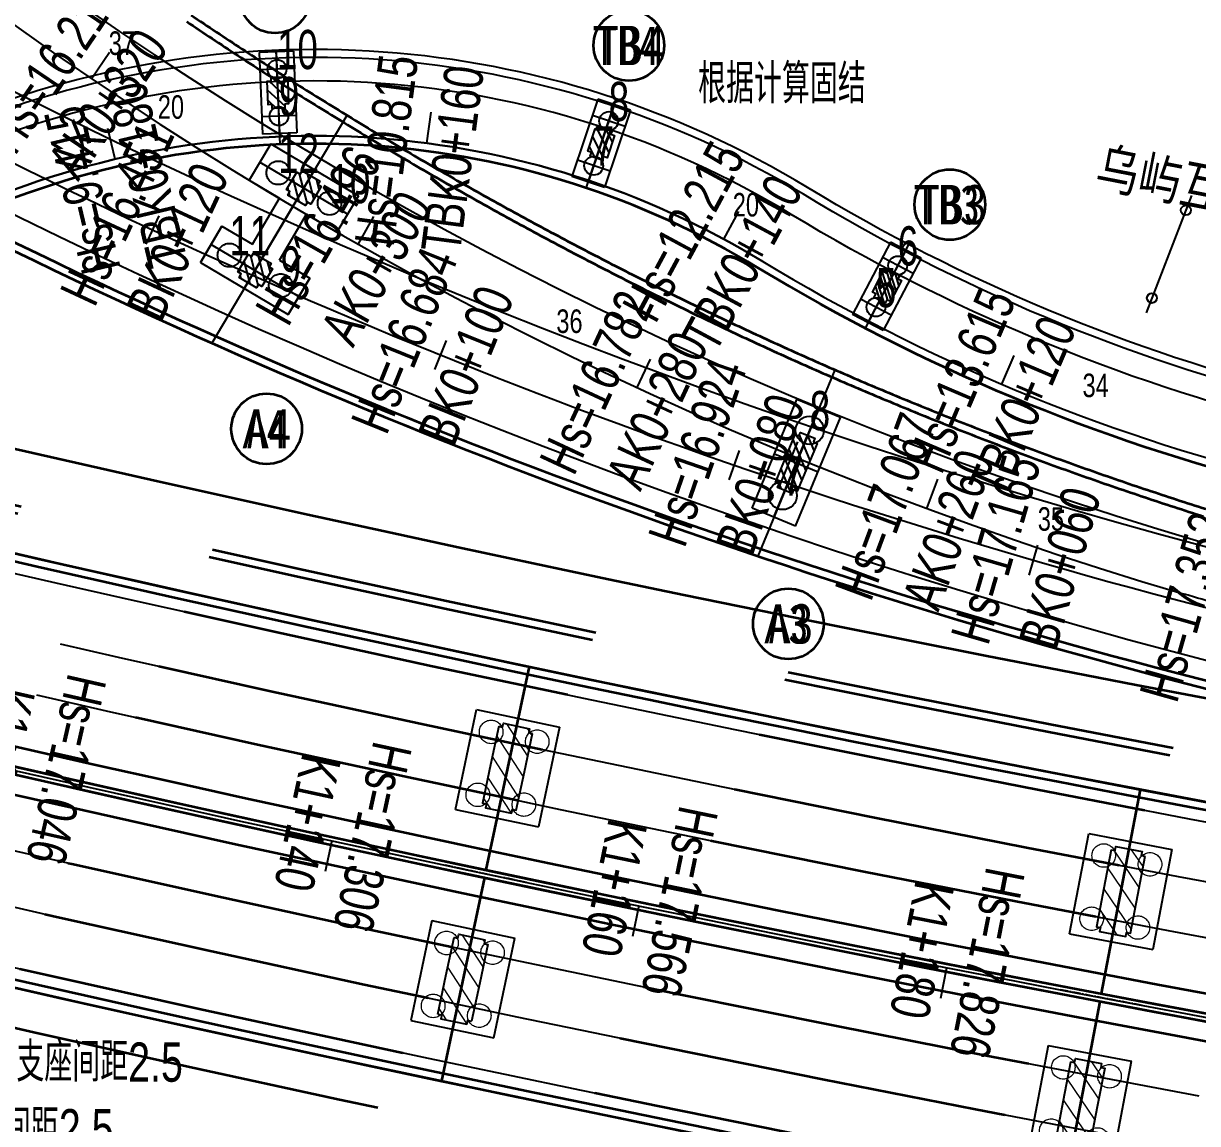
# Model space of a CAD drawing. Extents: x 0 to 558779, y 0 to 2762081.
# Drawn here: x 517356.3 to 517431.1, y 2757869.4 to 2757939.5 of the extents above; entities that cross this region are included whole.
import ezdxf
from ezdxf.enums import TextEntityAlignment as Align

# ---------------------------------------------------------------- set-up
doc = ezdxf.new("R2010")
doc.units = 0
doc.header["$LTSCALE"] = 20
for name, pattern in [('CENTER', [2, 1.25, -0.25, 0.25, -0.25]), ('DASHED', [19.049999999999997, 12.7, -6.349999999999999]), ('HIDDEN', [0.375, 0.25, -0.125])]:
    doc.linetypes.add(name, pattern=pattern)
for name, color, linetype in [('B-标线', 8, 'Continuous'), ('DL-互通边线', 75, 'Continuous'), ('DL-非机动车道边线', 6, 'Continuous'), ('L-主桥边线', 240, 'Continuous'), ('QL-主线桥墩', 191, 'Continuous'), ('QL-分孔线', 4, 'Continuous'), ('QL-墩号', 6, 'Continuous'), ('QL-桥墩', 191, 'Continuous'), ('QL-桥跨数值', 6, 'Continuous'), ('XW_2022', 7, 'Continuous'), ('XW_A-20220915', 7, 'Continuous'), ('XW_B-20220918', 7, 'Continuous'), ('XW_TB左非', 7, 'Continuous'), ('XW_左非', 7, 'Continuous'), ('主线墩中心线', 6, 'Continuous'), ('主线墩号', 1, 'Continuous'), ('文本', 3, 'Continuous'), ('桩号-2022', 7, 'Continuous'), ('桩号-A', 7, 'Continuous'), ('桩号-左非', 7, 'Continuous'), ('点划线', 6, 'CENTER'), ('粗实线', 1, 'Continuous'), ('设计高-2022', 7, 'Continuous'), ('设计高-A', 7, 'Continuous'), ('设计高-地面高-2022', 7, 'Continuous'), ('设计高-地面高-A', 7, 'Continuous'), ('设计高-地面高-B-20220918', 7, 'Continuous'), ('设计高-地面高-左非', 7, 'Continuous'), ('设计高-左非', 7, 'Continuous'), ('道路边线', 22, 'Continuous')]:
    doc.layers.add(name, color=color, linetype=linetype)
doc.layers.add('偏心', color=4, linetype='Continuous', plot=False)
doc.layers.add('坐标标注', color=6, linetype='Continuous', plot=False)
doc.layers.add('构造细实', color=5, linetype='Continuous', lineweight=15)
doc.layers.add('细虚线', color=2, linetype='DASHED', lineweight=15)
doc.styles.add('FS', font='仿宋_GB2312.ttf', dxfattribs={"width": 0.75})
doc.styles.get("Standard").update_dxf_attribs({"font": 'fsdb_e.shx', "width": 0.7, "bigfont": 'hzdx.shx'})
doc.styles.add('仿宋', font='simfang_0.ttf', dxfattribs={"width": 0.8})
pattern_1 = [(0, (0, 2.328306e-10), (0, 6.985), [5.08, -1.905]), (90, (0, 2.328306e-10), (-6.985, 4e-16), [5.08, -1.905])]

# ---------------------------------------------------------------- blocks, each defined once
blk = doc.blocks.new('(13-1)13m花瓶墩单排桩2根1.8')
h = blk.add_hatch()
h.set_pattern_fill('ANGLE', color=256)
h.set_pattern_definition(pattern_1)
h.paths.add_polyline_path([(-1.900000000000007, -0.5000000000001164), (-1.899999999999985, 0.5), (-1.649999999999992, 0.5), (-1.649999999999992, 0.75), (1.650000000000007, 0.75), (1.650000000000007, 0.5), (1.900000000000007, 0.5), (1.899999999999985, -0.5), (1.649999999999985, -0.5), (1.649999999999985, -0.75), (-1.650000000000014, -0.7500000000001164), (-1.650000000000014, -0.5000000000001164)])
h = blk.add_hatch()
h.set_pattern_fill('ANGLE', color=256)
h.set_pattern_definition(pattern_1)
h.paths.add_polyline_path([(-1.900000000000007, -0.5000000000001164), (-1.899999999999985, 0.5), (-1.649999999999992, 0.5), (-1.649999999999992, 0.75), (1.650000000000007, 0.75), (1.650000000000007, 0.5), (1.900000000000007, 0.5), (1.899999999999985, -0.5), (1.649999999999985, -0.5), (1.649999999999985, -0.75), (-1.650000000000014, -0.7500000000001164), (-1.650000000000014, -0.5000000000001164)])
h = blk.add_hatch()
h.set_pattern_fill('ANSI31', color=3, scale=0.15)
h.set_pattern_definition([(45, (0, 2.328306e-10), (-0.3367596045400932, 0.3367596045400933), [])])
h.paths.add_polyline_path([(-1.900000000000007, -0.5000000000001164), (-1.899999999999985, 0.5), (-1.649999999999992, 0.5), (-1.649999999999992, 0.75), (1.650000000000007, 0.75), (1.650000000000007, 0.5), (1.900000000000007, 0.5), (1.899999999999985, -0.5), (1.649999999999985, -0.5), (1.649999999999985, -0.75), (-1.650000000000014, -0.7500000000001164), (-1.650000000000014, -0.5000000000001164)])
at = {"layer": 'QL-桥墩', "color": 1}
for p, q in [((-3.75, 1.5), (3.75, 1.5)), ((-3.75, -1.5), (-3.75, 1.5)), ((3.75, -1.5), (3.75, 1.5)), ((-3.75, -1.5), (3.75, -1.5))]:
    blk.add_line(p, q, dxfattribs=at)
at = {"layer": 'QL-桥墩', "color": 3, "linetype": 'CENTER'}
for p, q in [((0, 1.5), (0, -1.5)), ((-3.75, 0), (3.75, 0))]:
    blk.add_line(p, q, dxfattribs=at)
at = {"layer": 'QL-桥墩', "color": 1}
blk.add_lwpolyline([(-1.900000000000007, -0.5000000000001164), (-1.900000000000007, 0.5), (-1.649999999999992, 0.5), (-1.649999999999992, 0.75), (1.650000000000007, 0.75), (1.650000000000007, 0.5), (1.900000000000007, 0.5), (1.900000000000007, -0.5), (1.649999999999985, -0.5), (1.649999999999985, -0.75), (-1.650000000000014, -0.75), (-1.650000000000014, -0.5000000000001164)], close=True, dxfattribs=at)
at = {"layer": 'QL-桥墩', "color": 3}
for centre in [(-2.250000000116415, 0), (2.250000000116415, 0)]:
    blk.add_circle(centre, 0.9, dxfattribs=at)
blk = doc.blocks.new('17m柱式墩双排桩4根1.5')
h = blk.add_hatch()
h.set_pattern_fill('ANSI31', color=3, scale=0.15)
h.set_pattern_definition([(45, (-2.450000000024738, -0.1499999995342662), (-0.3367596045400932, 0.3367596045400933), [])])
h.paths.add_polyline_path([(-3.950000000024745, -0.6499999997672133), (-3.950000000024724, 0.6500000002329029), (-3.70000000002473, 0.6500000002329029), (-3.70000000002473, 0.9000000002329029), (-2.40000000002473, 0.9000000002329029), (-2.40000000002473, 0.6500000002329029), (-2.15000000002473, 0.6500000002329029), (-2.150000000024752, -0.6499999997670969), (-2.400000000024752, -0.6499999997670969), (-2.400000000024752, -0.8999999997670968), (-3.700000000024752, -0.8999999997672132), (-3.700000000024752, -0.6499999997672133)])
h = blk.add_hatch()
h.set_pattern_fill('ANSI31', color=3, scale=0.15)
h.set_pattern_definition([(45, (3.650000000141153, -0.1499999997670969), (-0.3367596045400932, 0.3367596045400933), [])])
h.paths.add_polyline_path([(2.150000000141146, -0.6500000000000439), (2.150000000141168, 0.6500000000000723), (2.400000000141161, 0.6500000000000723), (2.400000000141161, 0.9000000000000722), (3.700000000141161, 0.9000000000000722), (3.700000000141161, 0.6500000000000723), (3.950000000141161, 0.6500000000000723), (3.950000000141138, -0.6499999999999276), (3.700000000141138, -0.6499999999999276), (3.700000000141138, -0.8999999999999275), (2.400000000141139, -0.9000000000000438), (2.400000000141139, -0.6500000000000439)])
at = {"layer": 'QL-桥墩', "color": 1}
for p, q in [((-4.400000000030559, 3.25), (-1.700000000018917, 3.25)), ((-4.400000000088767, -3.249999999534338), (-4.400000000030559, 3.25)), ((-1.700000000018917, 1), (-1.700000000018917, 3.25)), ((1.70000000019354, 3.25), (4.400000000146973, 3.25)), ((1.70000000019354, 1), (1.70000000019354, 3.25)), ((4.400000000088767, -3.249999999534338), (4.400000000146973, 3.25)), ((1.70000000019354, 1), (-1.700000000018917, 1)), ((-1.700000000077125, -3.249999999534338), (-1.700000000077125, -0.9999999995343388)), ((1.700000000135332, -0.9999999995343388), (-1.700000000077125, -0.9999999995343388)), ((1.700000000135332, -3.249999999534338), (1.700000000135332, -0.9999999995343388)), ((-4.400000000088767, -3.249999999534338), (-1.700000000077125, -3.249999999534338)), ((1.700000000135332, -3.249999999534338), (4.400000000088767, -3.249999999534338))]:
    blk.add_line(p, q, dxfattribs=at)
at = {"layer": 'QL-桥墩', "color": 3, "linetype": 'CENTER'}
for p, q in [((-3.050000000053842, -3.249999999534338), (-3.049999999995634, 3.25)), ((3.050000000112049, -3.249999999534338), (3.050000000170257, 3.25)), ((4.400000000088767, 0), (-4.400000000088767, 0))]:
    blk.add_line(p, q, dxfattribs=at)
at = {"layer": 'QL-桥墩', "color": 1}
for points in [[(-3.950000000024745, -0.6499999997672133), (-3.950000000024745, 0.6500000002329029), (-3.70000000002473, 0.6500000002329029), (-3.70000000002473, 0.9000000002329029), (-2.40000000002473, 0.9000000002329029), (-2.40000000002473, 0.6500000002329029), (-2.15000000002473, 0.6500000002329029), (-2.15000000002473, -0.6499999997670969), (-2.400000000024752, -0.6499999997670969), (-2.400000000024752, -0.8999999997670968), (-3.700000000024752, -0.8999999997670968), (-3.700000000024752, -0.6499999997672133)], [(2.150000000141146, -0.6500000000000439), (2.150000000141146, 0.6500000000000723), (2.400000000141161, 0.6500000000000723), (2.400000000141161, 0.9000000000000722), (3.700000000141161, 0.9000000000000722), (3.700000000141161, 0.6500000000000723), (3.950000000141161, 0.6500000000000723), (3.950000000141161, -0.6499999999999276), (3.700000000141138, -0.6499999999999276), (3.700000000141138, -0.8999999999999275), (2.400000000141139, -0.8999999999999275), (2.400000000141139, -0.6500000000000439)]]:
    blk.add_lwpolyline(points, close=True, dxfattribs=at)
at = {"layer": 'QL-桥墩', "color": 3, "linetype": 'DASHED'}
for centre in [(-3.049999999995634, 1.899999999906867), (3.050000000170257, 1.899999999906867), (-3.050000000053842, -1.899999999441206), (3.050000000112049, -1.899999999441206)]:
    blk.add_circle(centre, 0.75, dxfattribs=at)
blk = doc.blocks.new('(6-1)6.0m花瓶墩单排桩2根1.2')
h = blk.add_hatch()
h.set_pattern_fill('ANSI31', color=3, scale=0.15, angle=180.0000000199415)
h.set_pattern_definition([(225.0000000199415, (0, 0), (0.3367596046573005, -0.3367596044228859), [])])
h.paths.add_polyline_path([(0.9999999998835846, 0.3999999999068677), (1.000000000174622, -0.3999999994412064), (0.7500000002328308, -0.3999999994412064), (0.7500000002328308, -0.6499999994412065), (-0.7499999997671694, -0.6500000003725291), (-0.7499999998835847, -0.4000000008381904), (-0.999999999825377, -0.4000000003725291), (-1.000000000174622, 0.3999999994412064), (-0.7500000001164154, 0.3999999994412064), (-0.7500000002328308, 0.6499999989755452), (0.7499999997671694, 0.6499999999068679), (0.7499999998835847, 0.3999999999068677)])
at = {"layer": 'QL-桥墩', "color": 1}
for p, q in [((-2.600000000093132, 1.100000000093132), (-2.600000000093132, -1.100000000093132)), ((-2.600000000093132, 1.100000000093132), (2.600000000093132, 1.100000000093132)), ((2.600000000093132, 1.100000000093132), (2.600000000093132, -1.100000000093132)), ((-2.600000000093132, -1.100000000093132), (2.600000000093132, -1.100000000093132))]:
    blk.add_line(p, q, dxfattribs=at)
at = {"layer": 'QL-桥墩', "color": 3, "linetype": 'CENTER'}
for p, q in [((-1.5, 1.100000000093132), (-1.5, -1.100000000093132)), ((1.5, 1.100000000093132), (1.5, -1.100000000093132)), ((-2.600000000093132, 0), (2.600000000093132, 0))]:
    blk.add_line(p, q, dxfattribs=at)
at = {"layer": 'QL-桥墩', "color": 1}
blk.add_lwpolyline([(0.9999999998835846, 0.3999999999068677), (1.000000000174622, -0.3999999994412064), (0.7500000002328308, -0.3999999994412064), (0.7500000002328308, -0.6499999994412065), (-0.7499999997671694, -0.6500000003725291), (-0.7499999998835847, -0.4000000008381904), (-0.999999999825377, -0.4000000003725291), (-1.000000000174622, 0.3999999994412064), (-0.7500000001164154, 0.3999999994412064), (-0.7500000002328308, 0.6499999989755452), (0.7499999997671694, 0.6499999999068679), (0.7499999998835847, 0.3999999999068677)], close=True, dxfattribs=at)
at = {"layer": 'QL-桥墩', "color": 3}
for centre in [(-1.500000000291038, 0), (1.499999999708961, 0)]:
    blk.add_circle(centre, 0.6, dxfattribs=at)
blk = doc.blocks.new('W29-w25')
at = {"layer": '构造细实'}
h = blk.add_hatch(dxfattribs=at)
h.set_pattern_fill('ANSI31', color=4, scale=30, style=0)
h.set_pattern_definition([(45, (-12.5, 0), (-67.35192090801864, 67.35192090801866), [])])
h.paths.add_polyline_path([(-937.5000007925228, 110), (-687.5000008007592, 109.9999999999927), (-437.5000008089955, 109.9999999999927), (-437.5000008089955, 84.99999999999274), (-412.5000008089955, 84.99999999999274), (-412.5000008089955, -85.00000000000728), (-437.5000008089955, -85.00000000000728), (-437.5000008089955, -110.0000000000072), (-687.5000008007592, -110.0000000000072), (-937.5000007925228, -110.0000000000072), (-937.5000007925228, -85.00000000000728), (-962.5000007925228, -85.00000000000728), (-962.5000007925228, 84.99999999999274), (-937.5000007925228, 84.99999999999274)])
h = blk.add_hatch(dxfattribs=at)
h.set_pattern_fill('ANSI31', color=4, scale=30, style=0)
h.set_pattern_definition([(45, (12.5, 0), (-67.35192090801864, 67.35192090801866), [])])
h.paths.add_polyline_path([(937.50000079253, 110), (687.5000008007664, 109.9999999999927), (437.5000008090028, 109.9999999999927), (437.5000008090028, 84.99999999999274), (412.5000008090028, 84.99999999999274), (412.5000008090028, -85.00000000000728), (437.5000008090028, -85.00000000000728), (437.5000008090028, -110.0000000000072), (687.5000008007664, -110.0000000000072), (937.50000079253, -110.0000000000072), (937.50000079253, -85.00000000000728), (962.50000079253, -85.00000000000728), (962.50000079253, 84.99999999999274), (937.50000079253, 84.99999999999274)])
at = {"layer": '点划线', "ltscale": 2}
blk.add_line((0, -270.0000000000075), (3.638e-12, 270.0000000000077), dxfattribs=at)
at = {"layer": '粗实线'}
for p, q in [((-1012.500000792523, 269.9999999999927), (-1012.500000792523, -270.0000000000073)), ((-362.5000008089955, 270), (-1012.500000792523, 269.9999999999854)), ((-362.5000008089955, 269.9999999999927), (-362.5000008089955, -270.0000000000073)), ((362.5000008090028, 269.9999999999927), (362.5000008090028, -270.0000000000073)), ((362.5000008090028, 270), (1012.50000079253, 269.9999999999854)), ((1012.50000079253, 269.9999999999927), (1012.50000079253, -270.0000000000073)), ((-1012.500000792523, -270.0000000000073), (-362.5000008089955, -270.0000000000073)), ((1012.50000079253, -270.0000000000073), (362.5000008090028, -270.0000000000073))]:
    blk.add_line(p, q, dxfattribs=at)
at = {"layer": '粗实线', "color": 4}
for points in [[(-937.5000007925228, 109.9999999999927), (-937.5000007925228, 84.99999999999274), (-962.5000007925228, 84.99999999999274), (-962.5000007925228, -85.00000000000728), (-937.5000007925228, -85.00000000000728), (-937.5000007925228, -110.0000000000072)], [(-937.5000007925228, 110), (-687.5000008007592, 109.9999999999927), (-437.5000008089955, 109.9999999999927), (-437.5000008089955, 84.99999999999274), (-412.5000008089955, 84.99999999999274), (-412.5000008089955, -85.00000000000728), (-437.5000008089955, -85.00000000000728), (-437.5000008089955, -110.0000000000072), (-687.5000008007592, -110.0000000000072), (-937.5000007925228, -110.0000000000072)], [(937.50000079253, 110), (687.5000008007664, 109.9999999999927), (437.5000008090028, 109.9999999999927), (437.5000008090028, 84.99999999999274), (412.5000008090028, 84.99999999999274), (412.5000008090028, -85.00000000000728), (437.5000008090028, -85.00000000000728), (437.5000008090028, -110.0000000000072), (687.5000008007664, -110.0000000000072), (937.50000079253, -110.0000000000072)], [(937.50000079253, 109.9999999999927), (937.50000079253, 84.99999999999274), (962.50000079253, 84.99999999999274), (962.50000079253, -85.00000000000728), (937.50000079253, -85.00000000000728), (937.50000079253, -110.0000000000072)]]:
    blk.add_lwpolyline(points, dxfattribs=at)
at = {"layer": '细虚线', "ltscale": 5}
for centre in [(-892.5000008007592, 149.9999999999927), (-482.5000008007591, 149.9999999999927), (482.5000008007664, 149.9999999999927), (892.5000008007664, 149.9999999999927), (-892.5000008007592, -150.0000000000073), (-482.5000008007591, -150.0000000000073), (482.5000008007664, -150.0000000000073), (892.5000008007664, -150.0000000000073)]:
    blk.add_circle(centre, 75, dxfattribs=at)
blk = doc.blocks.new('主线桥墩10.09')
at = {"layer": 'L-主桥边线', "lineweight": 35}
for points in [[(-22.09346182737499, 24.23848303081468, 0.0666659367072392), (484.4883812573389, -122.4187976215034)], [(-32.98621173837455, -0.4667406943626702, 0.0668908931568366), (482.2642752000247, -149.3860236215405)]]:
    blk.add_lwpolyline(points, format="xyb", dxfattribs=at)
at = {"layer": 'L-主桥边线', "color": 1, "lineweight": 35}
for points in [[(-27.44311974686571, 12.11644773883745, 0.0745330961224571), (544.57832292316, -143.8253113320097), (1927.554360731505, -306.8760259551928)], [(-27.64468672825024, 11.65887725027278, 0.0745330961224291), (544.5197791802347, -144.3218721337616), (1927.495816988172, -307.3725867569446)]]:
    blk.add_lwpolyline(points, format="xyb", dxfattribs=at)
at = {"layer": '主线墩中心线', "linetype": 'CENTER', "lineweight": 35}
for p, q in [((367.6520439744927, -101.3329118443653), (364.9101887589787, -114.2960978965275)), ((406.601722601219, -109.1651172535494), (404.1183454364071, -122.1803137939423)), ((364.806722366251, -114.7852754774503), (362.0648587484612, -127.7485012547113)), ((404.0246330909432, -122.6714532840997), (401.5412559614051, -135.6866496396251))]:
    blk.add_line(p, q, dxfattribs=at)
at = {"layer": '主线墩号'}
for p, xscale, yscale, zscale, rotation in [((364.8584513581591, -114.5407065660692), 0.0099999999492889, 0.0099999999492889, 0.0099999999492889, 78.05733396215506), ((404.071489278227, -122.4258834621869), 0.0099999998331868, 0.0099999998331868, 0.0099999998331868, 79.19746961558744)]:
    blk.add_blockref('W29-w25', p, dxfattribs=dict(at, xscale=xscale, yscale=yscale, zscale=zscale, rotation=rotation))
at = {"layer": '文本', "style": '仿宋', "width": 0.8}
blk.add_text('乌屿互通第4联', height=2.5, rotation=349.0000000120546, dxfattribs=at).set_placement((403.6236485925037, -70.66080451663585))
blk = doc.blocks.new('栈桥钢管桩平面')
at = {"color": 1}
blk.add_line((517039.3442987045, 2758035.515642941), (517047.344298705, 2758035.51564294), dxfattribs=at)
at = {"color": 2}
for centre in [(517040.3442987048, 2758035.515642941), (517046.3442987043, 2758035.515642941)]:
    blk.add_circle(centre, 0.315, dxfattribs=at)

msp = doc.modelspace()

# ---------------------------------------------------------------- hatches: boundary and pattern name
h = msp.add_hatch()
h.set_pattern_fill('ANSI31', color=8, scale=0.15, angle=62.41488987850916)
h.set_pattern_definition([(107.4148898785091, (517411.3114800288, 2757922.795031499), (-0.4544199298437566, -0.1425362755960578), [])])
h.paths.add_polyline_path([(517411.202943893, 2757921.723481264), (517410.493884734, 2757922.093933836), (517410.6096511628, 2757922.315514823), (517410.3880701754, 2757922.431281252), (517411.0826687479, 2757923.760767176), (517411.3042497348, 2757923.645000748), (517411.4200161641, 2757923.866581735), (517412.1290753236, 2757923.496129162), (517412.0133088947, 2757923.274548176), (517412.2348898816, 2757923.158781747), (517411.5402913091, 2757921.829295823), (517411.3187103218, 2757921.945062252)])
h = msp.add_hatch()
h.set_pattern_fill('ANGLE', color=256, angle=67.59617422886856)
h.set_pattern_definition([(67.59617422886856, (517405.6176577138, 2757911.730135417), (-6.457776297434251, 2.662207785334641), [5.08, -1.905]), (157.5961742288685, (517405.6176577138, 2757911.730135417), (-2.662207785334641, -6.457776297434251), [5.08, -1.905])])
h.paths.add_polyline_path([(517405.4129368157, 2757909.921658335), (517404.4884162291, 2757910.302790445), (517404.5836992564, 2757910.533920592), (517404.3525691097, 2757910.629203619), (517405.4959654384, 2757913.402765379), (517405.7270955851, 2757913.307482351), (517405.8223786125, 2757913.538612498), (517406.7468991991, 2757913.157480389), (517406.6516161717, 2757912.926350241), (517406.8827463184, 2757912.831067214), (517405.7393499897, 2757910.057505455), (517405.5082198431, 2757910.152788483)])

# ---------------------------------------------------------------- linework, layer by layer
for p, q in [((517367.5697157971, 2757924.307716988), (517368.9463342765, 2757926.630414033)), ((517367.5697158061, 2757924.307716989), (517373.161393877, 2757920.993635465)), ((517373.1613938572, 2757920.993635431), (517374.5380123428, 2757923.316332487))]:
    msp.add_line(p, q)
at = {"color": 7}
msp.add_line((517393.6006937143, 2757897.493204765), (517399.4708246838, 2757896.276893269), dxfattribs=at)
at = {"layer": 'B-标线', "lineweight": 35, "flags": 128}
for points in [[(516332.9539138029, 2758339.613788994), (516966.6872571261, 2758045.7680116, 0.0793686081780521), (517567.750595335, 2757875.684348863), (518685.095573749, 2757743.951121216)], [(516325.1717994775, 2758322.830204853), (516958.9051428008, 2758028.98442746, 0.079368608178038), (517565.5844768466, 2757857.311599186), (518685.095573749, 2757725.322989553)], [(516323.9098349922, 2758320.108542561), (516957.6431783156, 2758026.262765167, 0.0793686081780461), (517565.233214389, 2757854.332234373), (518685.095573749, 2757722.302211446)]]:
    msp.add_lwpolyline(points, format="xyb", dxfattribs=at)
at = {"layer": 'B-标线', "linetype": 'HIDDEN', "lineweight": 35, "ltscale": 5, "flags": 128}
for points in [[(516331.2712944893, 2758335.984905937), (516965.0046378126, 2758042.139128543, 0.0793686081780467), (517567.2822453916, 2757871.711862446), (518685.095573749, 2757739.923417072)], [(516331.4816219035, 2758336.438516319), (516965.2149652268, 2758042.592738925, 0.0793686081780571), (517567.3407891346, 2757872.208423248), (518685.095573749, 2757740.426880091)], [(516329.6938388828, 2758332.58282807), (516963.4271822062, 2758038.737050676, 0.0793686081780464), (517566.8431673196, 2757867.98765643), (518685.095573749, 2757736.147444438)], [(516328.1163832764, 2758329.180750204), (516961.8497265997, 2758035.33497281, 0.0793686081780372), (517566.4040892477, 2757864.263450414), (518685.095573749, 2757732.371471804)], [(516326.6440913769, 2758326.005477528), (516960.3774347003, 2758032.159700135, 0.07936860817803301), (517565.9942830471, 2757860.7875248), (518685.095573749, 2757728.847230678)], [(516322.4375430929, 2758316.933269886), (516956.1708864162, 2758023.087492492, 0.079368608178051), (517564.8234081885, 2757850.856308758), (518947.7994459439, 2757687.805594135, 0.0200316140230398), (519307.5468970618, 2757659.942024764), (521003.5519569056, 2757596.751981205)], [(516320.9652511935, 2758313.757997211), (516954.6985945168, 2758019.912219817, 0.0793686081780398), (517564.4136019879, 2757847.380383144), (518947.3896397434, 2757684.329668521, 0.0200316140230388), (519307.4165838865, 2757656.444451538), (521003.4216295536, 2757593.254408507)], [(516319.387795587, 2758310.355919344), (516953.1211389103, 2758016.51014195, 0.0793686081780306), (517563.9745239159, 2757843.656177128), (518946.9505616714, 2757680.605462505, 0.0200316140230382), (519307.2769626272, 2757652.697051652), (521003.2819931051, 2757589.507009187)], [(516317.8103399805, 2758306.953841478), (516951.5436833039, 2758013.108064084, 0.0793686081780214), (517563.535445844, 2757839.931971113), (518946.5114835995, 2757676.88125649, 0.0200316140230376), (519307.1373413681, 2757648.949651766), (521003.1423566565, 2757585.759609868)]]:
    msp.add_lwpolyline(points, format="xyb", dxfattribs=at)
at = {"layer": 'B-标线', "linetype": 'Continuous', "ltscale": 4}
for points in [[(516801.4486363618, 2758113.842317293), (516963.4271821143, 2758038.737050697, 0.0793686081867384), (517566.8431672895, 2757867.987656427), (518230.0852143604, 2757789.792455073)], [(516796.926596957, 2758104.089694076), (516958.9051427089, 2758028.984427481, 0.0793686081867512), (517565.5844768166, 2757857.311599182), (518228.8265238876, 2757779.116397829)], [(516795.6646324722, 2758101.368031784), (516957.6431782236, 2758026.262765188, 0.0793686081867587), (517565.2332143592, 2757854.33223437), (518228.4752614301, 2757776.137033017)], [(516791.1425930676, 2758091.615408567), (516953.1211388182, 2758016.510141971, 0.0793686081867713), (517563.9745238861, 2757843.656177125), (518227.2165709573, 2757765.460975772)]]:
    msp.add_lwpolyline(points, format="xyb", dxfattribs=at)
for centre, radius, start, end in [((517500.9488345644, 2758142.977079253), 246.5, 173.7196357633794, 253.5777603625237), ((517534.4137861489, 2758289.149890688), 396.5, 230.214848593752, 255.726352090763), ((517534.4137861489, 2758289.149890688), 403.5, 230.214848593752, 255.726352090763)]:
    msp.add_arc(centre, radius, start, end, dxfattribs=at)
at = {"layer": 'B-标线', "linetype": 'HIDDEN', "ltscale": 4}
for centre, radius in [((517799.5838172971, 2759842.065125098), 1991.499999995303), ((517799.5838172974, 2759842.065125098), 1994.999999995363), ((517799.5838173004, 2759842.065125098), 2004.999999995639), ((517799.583817301, 2759842.065125098), 2008.499999995699)]:
    msp.add_arc(centre, radius, 245.1240635667524, 263.2759572686483, dxfattribs=at)
at = {"layer": 'DL-互通边线', "lineweight": 35, "flags": 128}
for points in [[(517366.7019914493, 2757939.670316746, 0.0018249661036679), (517368.3211910644, 2757938.585085754, 0.0018317551916495), (517369.9484425731, 2757937.511621035, 0.0018385439896382), (517371.5836983475, 2757936.450020856, 0.0018453329683908), (517373.2269090308, 2757935.400383989, 0.0018521207603197), (517374.8780235204, 2757934.362809678, 0.0018589079952837), (517376.5369889516, 2757933.337397619, 0.001865693932733), (517378.2037506813, 2757932.324247917, 0.0018724780897375), (517379.8782522725, 2757931.323461064, 0.0018792602112302), (517381.5604354794, 2757930.335137906, 0.0018860399123544), (517383.2502402323, 2757929.359379613, 0.0018928175410659), (517384.9476046243, 2757928.396287645, 0.0018995924931282), (517386.6524648967, 2757927.445963719, 0.001906363536584), (517388.364755426, 2757926.508509785, 0.0019131325752942), (517390.0844087119, 2757925.584027987, 0.0019198978856252), (517391.8113553643, 2757924.672620632, 0.0019266598434866), (517393.5455240918, 2757923.774390155, 0.0019334179673513), (517395.2868416906, 2757922.889439094, 0.0019401721095279), (517397.0352330334, 2757922.01787005, 0.0019469227976506), (517398.79062106, 2757921.159785653, 0.0019536696409334), (517400.5529267664, 2757920.315288537, 0.0019604120126806), (517402.3220691967, 2757919.484481295, 0.0019671500921329), (517404.0979654337, 2757918.667466455, 0.0019738842493921), (517405.8805305909, 2757917.864346437, 0.0019806137624892), (517407.6696778047, 2757917.075223529, 0.0019873394949402), (517409.4653182282, 2757916.300199844, 0.0019940603517039), (517411.2673610226, 2757915.539377288, 0.0020007777044223), (517413.0757133529, 2757914.792857528, 0.0020074902563732), (517414.8902803822, 2757914.060741954, 0.0020141984294343), (517416.7109652654, 2757913.343131645, 0.0020209028488954), (517418.5376691456, 2757912.640127334, 0.0020276027672432), (517420.3702911504, 2757911.951829373, 0.0020342984552196), (517422.2087283877, 2757911.278337696, 0.002040990928174), (517424.0528759433, 2757910.619751787, 0.0020476787189468), (517425.9026268787, 2757909.976170641, 0.0020543633255471), (517427.7578722283, 2757909.34769273, 0.0020610440524234), (517429.6185009997, 2757908.734415965, 0.0020677213189676), (517431.4844001715, 2757908.136437665, 0.0020476621920145)], [(517366.9818785154, 2757940.084639362, 0.0018249661035544), (517368.5980462036, 2757939.001440449, 0.0018317551915918), (517370.2222396709, 2757937.929993058, 0.0018385439895549), (517371.8544112897, 2757936.870395098, 0.0018453329683907), (517373.4945117067, 2757935.822744981, 0.0018521207602711), (517375.142489829, 2757934.787141591, 0.0018589079952071), (517376.7982928043, 2757933.763684256, 0.0018656939328404), (517378.4618660079, 2757932.752472715, 0.0018724780897293), (517380.1331530255, 2757931.753607093, 0.0018792602111172), (517381.8120956387, 2757930.767187862, 0.0018860399122822), (517383.49863381, 2757929.793315819, 0.0018928175410847), (517385.1927056683, 2757928.832092048, 0.0018995924930644), (517386.8942474974, 2757927.883617891, 0.0019063635365989), (517388.6031937207, 2757926.947994916, 0.0019131325752959), (517390.3194768872, 2757926.025324886, 0.0019198978855912), (517392.0430276646, 2757925.115709725, 0.0019266598432598), (517393.7737748215, 2757924.219251487, 0.001933417967298), (517395.5116452209, 2757923.336052319, 0.0019401721096084), (517397.2565638059, 2757922.466214436, 0.0019469227977118), (517399.008453592, 2757921.609840082, 0.0019536696408798), (517400.7672356559, 2757920.767031495, 0.0019604120126979), (517402.5328291286, 2757919.937890879, 0.0019671500921586), (517404.305151183, 2757919.122520369, 0.0019738842494157), (517406.0841170287, 2757918.321021992, 0.0019806137623917), (517407.8696399042, 2757917.533497638, 0.0019873394949841), (517409.6616310671, 2757916.760049024, 0.0019940603516713), (517411.4599997916, 2757916.000777662, 0.0020007777044535), (517413.2646533583, 2757915.255784816, 0.0020074902564221), (517415.0754970527, 2757914.52517148, 0.0020141984294106), (517416.8924341568, 2757913.809038332, 0.002020902848811), (517418.7153659449, 2757913.107485705, 0.0020276027673515), (517420.5441916834, 2757912.420613549, 0.0020342984551508), (517422.3788086224, 2757911.748521398, 0.0020409909281829), (517424.2191119951, 2757911.091308332, 0.002047678718936), (517426.0649950172, 2757910.449072944, 0.0020543633255685), (517427.9163488809, 2757909.821913302, 0.0020610440525073), (517429.7730627586, 2757909.209926914, 0.0020677213190592), (517431.6350237976, 2757908.613210696, 0.0020476621920807)]]:
    msp.add_lwpolyline(points, format="xyb", dxfattribs=at)
at = {"layer": 'DL-互通边线', "lineweight": 35}
for radius in [396.5, 397]:
    msp.add_arc((517529.8486727124, 2758281.824548929), radius, 229.4428743597649, 256.0186774934477, dxfattribs=at)
at = {"layer": 'DL-非机动车道边线', "flags": 128}
msp.add_lwpolyline([(517535.4595351288, 2757890.269549703, -0.0146571283084208), (517507.0325955516, 2757896.505120518), (517437.4360345968, 2757913.924065255, -0.0753460989586824), (517405.2201819186, 2757927.379991321, 0.2413342400438609), (517351.9960104923, 2757931.24285066, -0.1668886269642016), (517289.4779598627, 2757926.832224344, -0.0100216151164443), (517213.135905826, 2757948.812724289, -0.4340586100425414), (517208.9935401646, 2757957.357980842), (517210.7194308591, 2757961.8388172)], format="xyb", dxfattribs=at)
at = {"layer": 'L-主桥边线', "lineweight": 35}
for points in [[(516801.7641274831, 2758114.522732867), (516963.7426732357, 2758039.417466271, 0.0715019287529646), (517505.3122830437, 2757876.976510274)], [(516801.9744548971, 2758114.976343249), (516963.9530006499, 2758039.871076653, 0.0714970484100831), (517505.3481757935, 2757877.476710887)], [(516796.4007784217, 2758102.955668121), (516958.3793241734, 2758027.850401526, 0.0793686081867576), (517565.4381174593, 2757856.070197177), (518228.6801645306, 2757777.874995824)], [(516796.1904510075, 2758102.502057739), (516958.1689967592, 2758027.396791143, 0.0793686081867523), (517565.3795737164, 2757855.573636375), (518228.6216207877, 2757777.378435022)], [(516790.8271019464, 2758090.934992994), (516952.8056476969, 2758015.829726399, 0.0756049920457877), (517533.997684804, 2757846.662156721)], [(516790.6167745321, 2758090.481382612), (516952.5953202827, 2758015.376116016, 0.0715934765951041), (517502.1131767932, 2757850.660227038, 0.0715934765951041)]]:
    msp.add_lwpolyline(points, format="xyb", dxfattribs=at)
for centre, radius, start, end in [((517374.8395904879, 2757877.387295181), 54.50000002485259, 58.71292482707916, 112.9849016103929), ((517465.7217015952, 2758026.938095547), 120.5000000020114, 238.7129248270792, 255.9484124636321)]:
    msp.add_arc(centre, radius, start, end, dxfattribs=at)
at = {"layer": 'QL-分孔线', "color": 3}
for p, q in [((517372.6471157362, 2757931.843176931), (517372.4057423661, 2757937.838319874)), ((517392.1590867738, 2757929.062096111), (517394.0658203147, 2757934.751065016)), ((517376.9110738714, 2757933.694591396), (517368.3067923313, 2757919.177032899))]:
    msp.add_line(p, q, dxfattribs=at)
at = {"layer": 'QL-分孔线', "color": 1}
for p, q in [((517412.7006771752, 2757925.454003347), (517409.9222828822, 2757920.136059651)), ((517407.9886858933, 2757917.481590904), (517403.0922226245, 2757905.604131672))]:
    msp.add_line(p, q, dxfattribs=at)
at = {"layer": 'QL-墩号', "lineweight": 35}
for centre in [(517372.3274784723, 2757941.184884105), (517372.3274784723, 2757941.184884105), (517372.3274784723, 2757941.184884105), (517394.8723693182, 2757938.146877582), (517394.8723693182, 2757938.146877582), (517394.8723693182, 2757938.146877582), (517415.3245446794, 2757928.001508908), (517415.3245446794, 2757928.001508908), (517415.3245446794, 2757928.001508908), (517371.790322191, 2757913.713934001), (517371.790322191, 2757913.713934001), (517405.0367919872, 2757901.285184249)]:
    msp.add_circle(centre, 2.25, dxfattribs=at)
at = {"layer": 'XW_2022', "color": 2}
msp.add_arc((517799.5838173413, 2759842.065125105), 2000, 245.1240635637268, 263.2759572686483, dxfattribs=at)
at = {"layer": 'XW_A-20220915', "color": 1, "flags": 128}
msp.add_lwpolyline([(517432.7127843967, 2757902.469384914, -0.0021529290510655), (517430.5832061575, 2757903.084022725, -0.0003260631835594), (517430.270385062, 2757903.176001741)], format="xyb", dxfattribs=at)
at = {"layer": 'XW_A-20220915', "color": 2}
msp.add_arc((517500.9488345644, 2758142.977079253), 250, 173.7196357633794, 253.5777603625237, dxfattribs=at)
at = {"layer": 'XW_B-20220918', "color": 2}
msp.add_arc((517529.8486727132, 2758281.824548928), 392, 229.4428743597649, 256.0186774869753, dxfattribs=at)
at = {"layer": 'XW_TB左非', "color": 2}
msp.add_lwpolyline([(517212.1003099393, 2757945.469441287, 0.0100216151156203), (517288.5771763244, 2757923.450126029, 0.166888626962154), (517353.3627204294, 2757928.02072342, -0.2413342400448935), (517403.4025396963, 2757924.388975316, 0.0753460989628135), (517436.5862506095, 2757910.528793959)], format="xyb", dxfattribs=at)
at = {"layer": 'XW_左非', "color": 2}
for centre, radius, start, end in [((517374.8395904901, 2757877.387295209), 55, 58.71292482422911, 112.9849016073227), ((517465.7217016014, 2758026.938095544), 120, 238.712924824229, 255.9484124603968)]:
    msp.add_arc(centre, radius, start, end, dxfattribs=at)
at = {"layer": '设计高-地面高-2022', "color": 7}
for p, q in [((517375.9399083519, 2757887.448580006), (517375.5162644429, 2757885.493963461)), ((517395.506930054, 2757883.309941536), (517395.1028531668, 2757881.351186352)), ((517415.1143591082, 2757879.367176952), (517414.72988965, 2757877.404479003))]:
    msp.add_line(p, q, dxfattribs=at)
at = {"layer": '设计高-地面高-A', "color": 7}
for p, q in [((517360.6518140428, 2757936.055002053), (517361.774190207, 2757937.710378671)), ((517377.6366395943, 2757925.505006168), (517378.623137154, 2757927.244782753)), ((517395.4102423777, 2757916.346089406), (517396.2545511152, 2757918.159137325)), ((517413.8589319895, 2757908.636837576), (517414.55565121, 2757910.511559509))]:
    msp.add_line(p, q, dxfattribs=at)
at = {"layer": '设计高-地面高-B-20220918', "color": 3}
for p, q in [((517364.1108516966, 2757925.482052607), (517364.9543011674, 2757927.295500425)), ((517382.4993724557, 2757917.493403247), (517383.2492416682, 2757919.34750577)), ((517401.2713723369, 2757910.452932043), (517401.9257097435, 2757912.342863936)), ((517420.3779968832, 2757904.378961945), (517420.9350995592, 2757906.299804627))]:
    msp.add_line(p, q, dxfattribs=at)
at = {"layer": '设计高-地面高-左非', "color": 7}
for p, q in [((517382.0059696699, 2757931.918414852), (517382.2665652764, 2757933.901364657)), ((517362.141992979, 2757930.901508437), (517361.6802621604, 2757932.847479828)), ((517400.9327221541, 2757925.803702346), (517401.8815633054, 2757927.564298969)), ((517418.647141238, 2757916.557002205), (517419.4317172442, 2757918.396687094))]:
    msp.add_line(p, q, dxfattribs=at)
at = {"layer": '道路边线', "flags": 128}
for points in [[(517535.830616655, 2757892.234822839, -0.0146571283083785), (517507.5181864014, 2757898.445275544), (517437.9216254468, 2757915.864220281, -0.0753460989588762), (517406.2588346171, 2757929.089143325, 0.2413342400440986), (517351.2150333987, 2757933.084066231, -0.1668886269641845), (517289.9926936573, 2757928.764851862, -0.0100216151164431), (517213.7276749871, 2757950.723171687, -0.4340586100000712), (517210.8598833748, 2757956.639118531), (517216.3595486974, 2757970.917601183), (517208.159145267, 2757974.154950117)], [(517535.7378462735, 2757891.743504555, -0.0146571283084023), (517507.396788689, 2757897.960236788), (517437.8002277343, 2757915.379181524, -0.0753460989586982), (517405.9991714424, 2757928.661855324, 0.241334240043927), (517351.4102776721, 2757932.623762338, -0.166888626964142), (517289.8640102086, 2757928.281694983, -0.0100216151164439), (517213.5797326968, 2757950.245559837, -0.4340586100326556), (517210.3932975723, 2757956.818834109), (517215.7147398207, 2757970.634605863), (517207.9757374769, 2757973.689803232)]]:
    msp.add_lwpolyline(points, format="xyb", dxfattribs=at)

# ---------------------------------------------------------------- block references
at = {"color": 7, "rotation": 248.888151890529}
msp.add_blockref('栈桥钢管桩平面', (-1869250.628883732, 4233679.813720039), dxfattribs=at)
at = {"layer": 'QL-主线桥墩'}
msp.add_blockref('主线桥墩10.09', (517020.8597945361, 2757999.895508508), dxfattribs=at)
at = {"layer": 'QL-桥墩'}
for p, rotation in [((517372.5143603828, 2757935.14050555), 272.3055680530474), ((517393.1124535442, 2757931.906580564), 251.4707390759221), ((517411.3114800288, 2757922.795031499), 242.4148898584068)]:
    msp.add_blockref('(6-1)6.0m花瓶墩单排桩2根1.2', p, dxfattribs=dict(at, rotation=rotation))
at = {"layer": 'QL-桥墩', "lineweight": 35}
for name, p, rotation in [('17m柱式墩双排桩4根1.5', (517372.6089331014, 2757926.435812148), 239.3455819832483), ('(13-1)13m花瓶墩单排桩2根1.8', (517405.5404542589, 2757911.542861288), 67.59617422977585)]:
    msp.add_blockref(name, p, dxfattribs=dict(at, rotation=rotation))

# ---------------------------------------------------------------- texts
at = {"layer": 'QL-墩号', "lineweight": 35, "width": 0.75}
for s, p in [('TB4', (517394.8723693182, 2757938.146877582)), ('TB4', (517394.8723693182, 2757938.146877582)), ('TB3', (517415.3245446794, 2757928.001508908)), ('TB3', (517415.3245446794, 2757928.001508908)), ('A3', (517405.0367919872, 2757901.285184249)), ('A3', (517405.0367919872, 2757901.285184249))]:
    msp.add_text(s, height=2.5, dxfattribs=at).set_placement(p, align=Align.MIDDLE_CENTER)
at = {"layer": 'QL-墩号', "lineweight": 35, "style": 'FS', "width": 0.75}
for s, p in [('TB4', (517394.8723693182, 2757938.146877582)), ('TB4', (517394.8723693182, 2757938.146877582)), ('TB3', (517415.3245446794, 2757928.001508908)), ('TB3', (517415.3245446794, 2757928.001508908)), ('A4', (517371.790322191, 2757913.713934001)), ('A3', (517405.0367919872, 2757901.285184249))]:
    msp.add_text(s, height=2.5, dxfattribs=at).set_placement(p, align=Align.MIDDLE_CENTER)
at = {"layer": 'QL-墩号', "color": 2, "lineweight": 35, "width": 0.75}
msp.add_text('A4', height=2.5, dxfattribs=at).set_placement((517371.790322191, 2757913.713934001), align=Align.MIDDLE_CENTER)
msp.add_text('A4', height=2.5, dxfattribs=at).set_placement((517371.790322191, 2757913.713934001), align=Align.MIDDLE_CENTER)
at = {"layer": 'QL-桥跨数值', "lineweight": 35, "width": 0.75}
for s, p in [('37', (517362.5657021281, 2757937.095378633)), ('20', (517365.6932869356, 2757933.026472445)), ('20', (517402.3285842899, 2757926.797005026)), ('36', (517391.0878289383, 2757919.372859067)), ('34', (517424.6151113219, 2757915.283968854)), ('35', (517421.7648956393, 2757906.769387826))]:
    msp.add_text(s, height=1.5, dxfattribs=at).set_placement(p, align=Align.BOTTOM_CENTER)
at = {"layer": '偏心', "width": 0.75}
for s, p in [('根据计算固结', (517404.6275115006, 2757935.710750825)), ('小桩号侧：左偏0.1，支座间距2.5', (517352.2821917572, 2757873.351220314)), ('大桩号侧：支座间距2.5', (517352.2821917572, 2757869.10504143))]:
    msp.add_text(s, height=2.5, dxfattribs=at).set_placement(p, align=Align.MIDDLE_CENTER)
at = {"layer": '坐标标注', "width": 0.7}
for s, p in [('10', (517372.4540170404, 2757936.639291286)), ('9', (517372.5747037251, 2757933.641719815)), ('8', (517393.5891369295, 2757933.32882279)), ('7', (517392.6357701593, 2757930.484338337)), ('12', (517372.5295116118, 2757930.028331072)), ('10', (517375.7984926374, 2757928.090868028)), ('11', (517369.4193735658, 2757924.780756267)), ('6', (517412.0060786021, 2757924.124517424)), ('9', (517372.6883545914, 2757922.843293222)), ('5', (517410.6168814557, 2757921.465545576)), ('8', (517406.3980015055, 2757913.623032608)), ('7', (517404.6829070123, 2757909.462689968))]:
    msp.add_text(s, height=2.5, dxfattribs=at).set_placement(p)
at = {"layer": '桩号-2022', "color": 7, "width": 0.75}
for s, rotation, p in [('K1+120', 257.197897369806, (517356.1007927975, 2757892.655299724)), ('K1+140', 257.7708551647021, (517375.6167401176, 2757888.318013071)), ('K1+160', 258.3438129601564, (517395.1750837922, 2757884.176099501)), ('K1+180', 258.9167707549954, (517414.7738680035, 2757880.229973202))]:
    msp.add_text(s, height=2.5, rotation=rotation, dxfattribs=at).set_placement(p, align=Align.TOP_CENTER)
at = {"layer": '桩号-A', "color": 7, "width": 0.75}
for s, rotation, p in [('AK0+320', 55.86199858387433, (517360.6272300081, 2757935.127776521)), ('AK0+300', 60.44566094528185, (517377.6862331312, 2757924.578781549)), ('AK0+280', 65.0293233062129, (517395.5336962567, 2757915.426790378)), ('AK0+260', 69.61298566719229, (517414.0554565273, 2757907.730344515))]:
    msp.add_text(s, height=2.5, rotation=rotation, dxfattribs=at).set_placement(p, align=Align.TOP_CENTER)
at = {"layer": '桩号-左非', "color": 7, "width": 0.75}
for s, rotation, p in [('TBK0+160', 82.51319843934817, (517382.3999119623, 2757931.078676183)), ('TBK0+180', 103.3480273532516, (517362.9603548524, 2757929.618274205)), ('TBK0+140', 61.67836952568173, (517401.0022302351, 2757924.878759002)), ('TBK0+120', 66.9030592550804, (517418.8005874579, 2757915.642231294))]:
    msp.add_text(s, height=2.5, rotation=rotation, dxfattribs=at).set_placement(p, align=Align.TOP_CENTER)
at = {"layer": '设计高-2022', "color": 7, "width": 0.75}
for s, rotation, p in [('Hs=17.046', 257.197897369806, (517357.0759340207, 2757892.43371544)), ('Hs=17.306', 257.7708551647021, (517376.5940483901, 2757888.106191117)), ('Hs=17.566', 258.3438129601564, (517396.154461384, 2757883.974061057)), ('Hs=17.826', 258.9167707549954, (517415.7552169774, 2757880.037738473))]:
    msp.add_text(s, height=2.5, rotation=rotation, dxfattribs=at).set_placement(p, align=Align.BOTTOM_CENTER)
at = {"layer": '设计高-A', "color": 7, "width": 0.75}
for s, rotation, p in [('Hs=16.211', 55.86199858387433, (517359.7995416994, 2757935.688964603)), ('Hs=16.496', 60.44566094528185, (517376.8163448386, 2757925.07203033)), ('Hs=16.782', 65.0293233062129, (517394.6271722974, 2757915.848944747)), ('Hs=17.067', 69.61298566719229, (517413.1180955605, 2757908.078704125)), ('Hs=17.352', 74.17993554167361, (517432.1705840871, 2757901.810961475))]:
    msp.add_text(s, height=2.5, rotation=rotation, dxfattribs=at).set_placement(p, align=Align.BOTTOM_CENTER)
at = {"layer": '设计高-地面高-B-20220918', "color": 3, "width": 0.75}
for s, rotation, p in [('Hs=16.451', 65.05647477716437, (517364.0792144774, 2757926.599638884)), ('Hs=16.684', 67.97972883260722, (517382.4107814313, 2757918.607921811)), ('Hs=16.924', 70.90298289763216, (517401.126058067, 2757911.561482341)), ('Hs=17.165', 73.8262369510322, (517420.1763375507, 2757905.478658955))]:
    msp.add_text(s, height=2.5, rotation=rotation, dxfattribs=at).set_placement(p, align=Align.BOTTOM_CENTER)
for s, rotation, p in [('BK0+120', 65.05647477716437, (517364.9859383866, 2757926.177914149)), ('BK0+100', 67.97972883260722, (517383.3378326926, 2757918.232987206)), ('BK0+080', 70.90298289763216, (517402.0710240132, 2757911.234313638)), ('BK0+060', 73.8262369510322, (517421.1367588917, 2757905.200107617))]:
    msp.add_text(s, height=2.5, rotation=rotation, dxfattribs=at).set_placement(p, align=Align.TOP_CENTER)
at = {"layer": '设计高-左非', "color": 7, "width": 0.75}
for s, rotation, p in [('Hs=10.815', 82.51319843934817, (517381.4084370597, 2757931.208973986)), ('Hs=9.415', 103.3480273532516, (517361.9873691572, 2757929.387408796)), ('Hs=12.215', 61.67836952568173, (517400.1219319235, 2757925.353179577)), ('Hs=13.615', 66.9030592550804, (517417.8807450134, 2757916.034519297))]:
    msp.add_text(s, height=2.5, rotation=rotation, dxfattribs=at).set_placement(p, align=Align.BOTTOM_CENTER)

doc.saveas('drawing.dxf')
